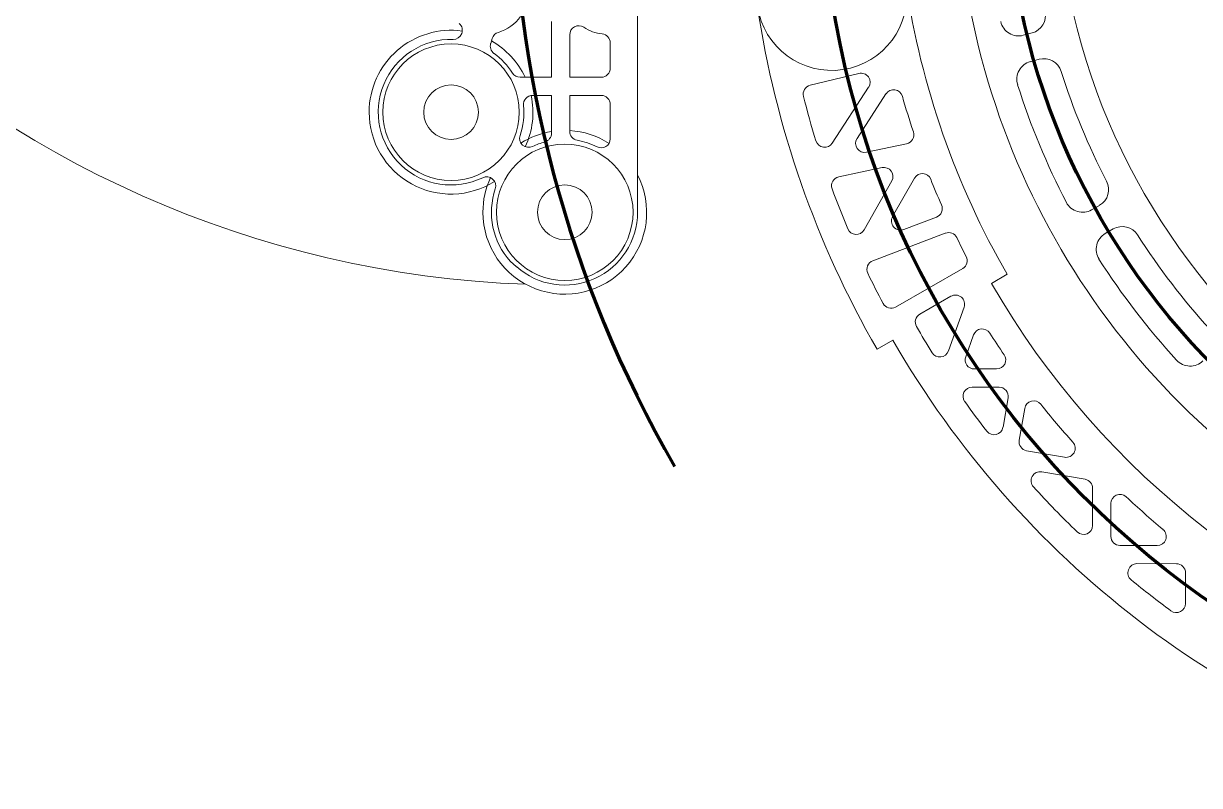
# Model space of a CAD drawing. Header units: millimetres. Extents: x 293 to 902, y 110 to 719.
# Drawn here: x 410.9 to 540.1, y 118 to 201.8 of the extents above; entities that cross this region are included whole.
import ezdxf

# ---------------------------------------------------------------- set-up
doc = ezdxf.new("R2010")
doc.units = ezdxf.units.MM

msp = doc.modelspace()

# ---------------------------------------------------------------- linework, layer by layer
at = {"color": 7, "linetype": 'Continuous', "lineweight": 15}
for p, q in [((478.4, 211.96), (478.39, 181.01)), ((468.93, 201.96), (468.93, 195.85)), ((470.93, 200.51), (470.93, 195.85)), ((521.74, 200.72), (520.77, 200.46)), ((462.41, 200.11), (462.25, 199.57)), ((475.39, 199.62), (475.39, 196.85)), ((522.52, 197.82), (521.55, 197.56)), ((468.93, 195.85), (465.48, 195.85)), ((474.39, 195.85), (470.93, 195.85)), ((497.35, 194.96), (502.71, 196.27)), ((503.78, 194.76), (499.79, 188.6)), ((505.69, 194.02), (502.51, 189.13)), ((468.93, 193.85), (466.85, 193.85)), ((468.93, 193.85), (468.93, 189.71)), ((474.39, 193.85), (470.93, 193.85)), ((470.93, 193.85), (470.93, 189.9)), ((475.39, 192.85), (475.39, 189.09)), ((503.56, 187.6), (507.96, 188.54)), ((500.5, 184.91), (505.26, 185.92)), ((506.33, 184.45), (503.29, 179.08)), ((508.82, 184.77), (506.42, 180.54)), ((529.16, 181.77), (528.29, 181.27)), ((507.64, 179.12), (511.23, 180.48)), ((504.24, 175.68), (512.21, 178.71)), ((530.65, 179.18), (529.79, 178.67)), ((464.4, 175.62), (465.1, 175.01)), ((506.75, 170.58), (514.12, 174.83)), ((519.01, 174.19), (517.28, 173.19)), ((509.41, 169.81), (512.83, 171.78)), ((514.27, 170.58), (512.56, 165.77)), ((506.45, 166.94), (504.72, 165.95)), ((515.31, 167.53), (514.45, 165.12)), ((515.39, 163.79), (517.85, 163.79)), ((515.15, 161.79), (518.12, 161.79)), ((519.11, 160.62), (518.55, 157.38)), ((520.94, 159.46), (520.33, 155.96)), ((521.14, 154.8), (525.31, 154.08)), ((522.81, 152.48), (527.57, 151.66)), ((528.4, 150.67), (528.4, 146.6)), ((530.4, 149.01), (530.4, 145.39)), ((531.4, 144.39), (535.49, 144.38)), ((533.27, 142.39), (537.61, 142.38)), ((538.61, 141.38), (538.6, 138.01))]:
    msp.add_line(p, q, dxfattribs=at)
at = {"color": 4, "lineweight": 100}
msp.add_circle((597.4, 219.41), 98.75, dxfattribs=at)
at = {"color": 6, "lineweight": 100}
msp.add_circle((597.4, 219.41), 78.5, dxfattribs=at)
at = {"color": 7, "linetype": 'Continuous', "lineweight": 15}
for centre, radius in [((597.4, 219.41), 73), ((457.89, 192.01), 7.5), ((457.89, 192.01), 3), ((470.39, 181.01), 7.5), ((470.39, 181.01), 3)]:
    msp.add_circle(centre, radius, dxfattribs=at)
for centre, radius, start, end in [((597.4, 219.41), 84, 121, 238.9536), ((470.39, 287.59), 114.58, 182.1378, 267.8622), ((499.73, 204.85), 8.25, 188.4768, 8.4768), ((597.4, 219.41), 90.5, 188.4768, 209.9768), ((597.4, 219.41), 107, 188.4768, 209.9768), ((521.22, 202.65), 2, 284.9768, 12.405), ((458.13, 201.01), 1, 268.4543, 47.9589), ((461.82, 205.1), 4.5, 286.3504, 325.2524), ((520.26, 202.39), 2, 192.4376, 284.9768), ((457.89, 192.01), 9, 82.0848, 179.9768), ((463.37, 199.82), 1, 106.3504, 163.2947), ((471.93, 200.51), 1, 56.3671, 179.9768), ((474.98, 205.09), 4.5, 236.3671, 263.9301), ((474.39, 199.62), 1, 359.9768, 83.9301), ((457.89, 192.01), 8, 88.4543, 295.7603), ((463.2, 199.28), 1, 163.2947, 233.8235), ((457.89, 192.01), 9, 25.2478, 60.4551), ((457.89, 192.01), 8, 32.5251, 53.8235), ((523.03, 195.89), 2, 17.5487, 104.9768), ((474.39, 196.85), 1, 269.9768, 359.9768), ((522.07, 195.63), 2, 104.9768, 197.5161), ((597.4, 219.41), 76, 197.5487, 207.405), ((465.48, 196.85), 1, 212.5251, 269.9768), ((502.95, 195.3), 1, 326.9956, 103.7299), ((497.59, 193.99), 1, 103.7299, 194.2862), ((506.53, 193.48), 1, 15.9268, 146.9956), ((597.4, 219.41), 81, 197.5161, 207.4376), ((457.89, 192.01), 8, 341.3563, 5.3456), ((466.85, 192.85), 1, 89.9768, 185.3456), ((457.89, 192.01), 9, 334.9868, 11.7151), ((474.39, 192.85), 1, 359.9768, 89.9768), ((597.4, 219.41), 104, 194.2862, 197.0855), ((597.4, 219.41), 93.5, 195.9268, 198.4395), ((457.89, 192.01), 9, 179.9768, 302.1297), ((470.39, 181.01), 9, 57.281, 86.5693), ((466.42, 189.14), 1, 161.3563, 295.8432), ((470.39, 181.01), 9, 99.3454, 122.3677), ((470.36, 181.01), 8.03, 105.6119, 115.8432), ((467.93, 189.71), 1, 285.6119, 359.9768), ((471.93, 189.9), 1, 179.9768, 259.991), ((470.36, 181.01), 8.03, 63.4666, 79.991), ((474.39, 189.09), 1, 243.4666, 359.9768), ((498.95, 189.15), 1, 197.0855, 326.9956), ((503.35, 188.58), 1, 146.9956, 281.9956), ((507.75, 189.52), 1, 281.9956, 18.4395), ((461.8, 183.91), 1, 341.2734, 115.7603), ((470.39, 181.01), 9, 179.9768, 27.2429), ((470.39, 181.01), 9, 155, 179.9768), ((500.71, 183.93), 1, 101.9956, 200.1479), ((505.46, 184.94), 1, 330.4205, 101.9956), ((509.68, 184.28), 0.991, 21.8209, 150.4205), ((470.36, 181.01), 8.03, 161.2734, 222.1284), ((597.4, 219.41), 104, 200.1479, 202.7522), ((597.4, 219.41), 93.5, 201.8209, 203.7044), ((528.16, 183.51), 2, 299.9768, 27.405), ((470.39, 181.01), 8, 228.6291, 359.9768), ((510.88, 181.42), 1, 290.861, 23.7044), ((527.29, 183.01), 2, 207.4376, 299.9768), ((507.29, 180.05), 1, 150.4205, 290.861), ((502.42, 179.57), 1, 202.7522, 330.4205), ((512.57, 177.78), 1, 26.1359, 110.861), ((530.79, 176.94), 2, 119.9768, 212.5161), ((531.65, 177.44), 2, 32.5487, 119.9768), ((597.4, 219.41), 76, 212.5487, 222.405), ((597.4, 219.41), 93.5, 206.1359, 207.5509), ((513.62, 175.7), 1, 299.9768, 27.5509), ((597.4, 219.41), 81, 212.5161, 222.4376), ((504.59, 174.74), 1, 110.861, 205.6996), ((597.4, 219.41), 104, 205.6996, 207.7512), ((597.4, 219.41), 92.5, 209.9768, 254.748), ((513.33, 170.91), 1, 340.4133, 119.9768), ((506.25, 171.45), 1, 207.7512, 299.9768), ((509.91, 168.94), 1, 119.9768, 209.9768), ((597.4, 219.41), 102, 209.9768, 211.8553), ((516.25, 167.19), 1, 32.7571, 160.4133), ((597.4, 219.41), 105, 209.9768, 254.9464), ((597.4, 219.41), 95.5, 212.7571, 214.4724), ((511.61, 166.1), 1, 211.8553, 340.4133), ((515.39, 164.79), 1, 160.4133, 269.9768), ((517.85, 164.79), 1, 269.9768, 34.4724), ((539.1, 166.1), 2, 222.4376, 314.9768), ((515.15, 160.79), 1, 89.9768, 215.4776), ((518.12, 160.79), 1, 350.1542, 89.9768), ((521.92, 159.29), 1, 38.5375, 170.1542), ((597.4, 219.41), 102, 215.4776, 217.7655), ((597.4, 219.41), 95.5, 218.5375, 221.8174), ((517.56, 157.55), 1, 217.7655, 350.1542), ((521.31, 155.79), 1, 170.1542, 260.1542), ((525.48, 155.07), 1, 260.1542, 41.8174), ((522.64, 151.5), 1, 80.1542, 222.2496), ((527.4, 150.67), 1, 359.9768, 80.1542), ((597.4, 219.41), 102, 222.2496, 226.1229), ((531.4, 149.01), 1, 46.845, 179.9768), ((597.4, 219.41), 95.5, 226.845, 230.0928), ((527.4, 146.6), 1, 226.1229, 359.9768), ((535.49, 145.38), 1, 269.9768, 50.0928), ((531.4, 145.39), 1, 179.9768, 269.9768), ((533.27, 141.39), 1, 89.9768, 230.5791), ((537.61, 141.38), 1, 359.9768, 89.9768), ((597.4, 219.41), 102, 230.5791, 233.6964), ((537.6, 138.01), 1, 233.6964, 359.9768)]:
    msp.add_arc(centre, radius, start, end, dxfattribs=at)
at = {"color": 3, "lineweight": 100}
msp.add_arc((597.4, 219.41), 132.72, 150, 210, dxfattribs=at)

doc.saveas('drawing.dxf')
